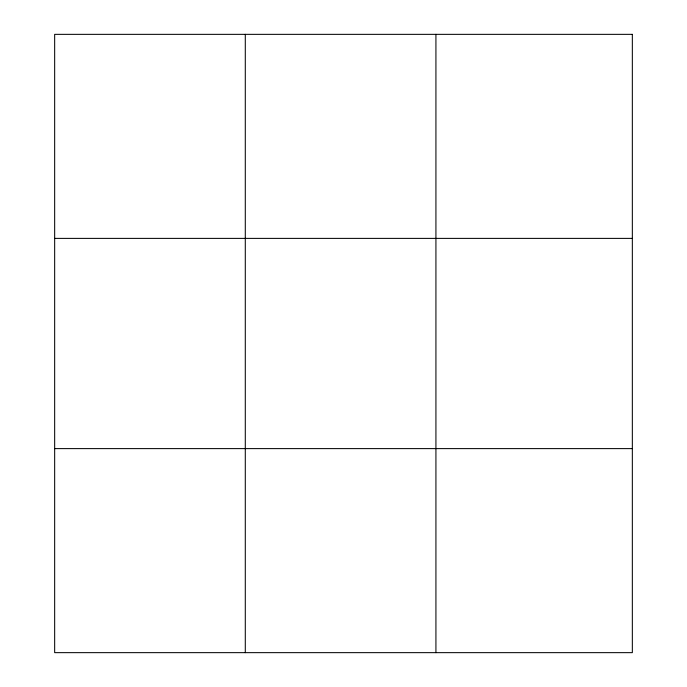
<?xml version="1.0" encoding="UTF-8"?>
<svg xmlns="http://www.w3.org/2000/svg" width="687" height="687" viewBox="0 0 687 687"><rect width="100%" height="100%" fill="white"/><g stroke="black" fill="none" stroke-linecap="round" stroke-linejoin="round"><path stroke-width="1.03" d="M245.293 652.65L245.293 34.35M435.927 652.65L435.927 34.35M54.659 238.389L632.341 238.389M54.659 448.611L632.341 448.611M632.341 34.35L632.341 652.65L54.659 652.65L54.659 34.35L632.341 34.35"/></g></svg>
